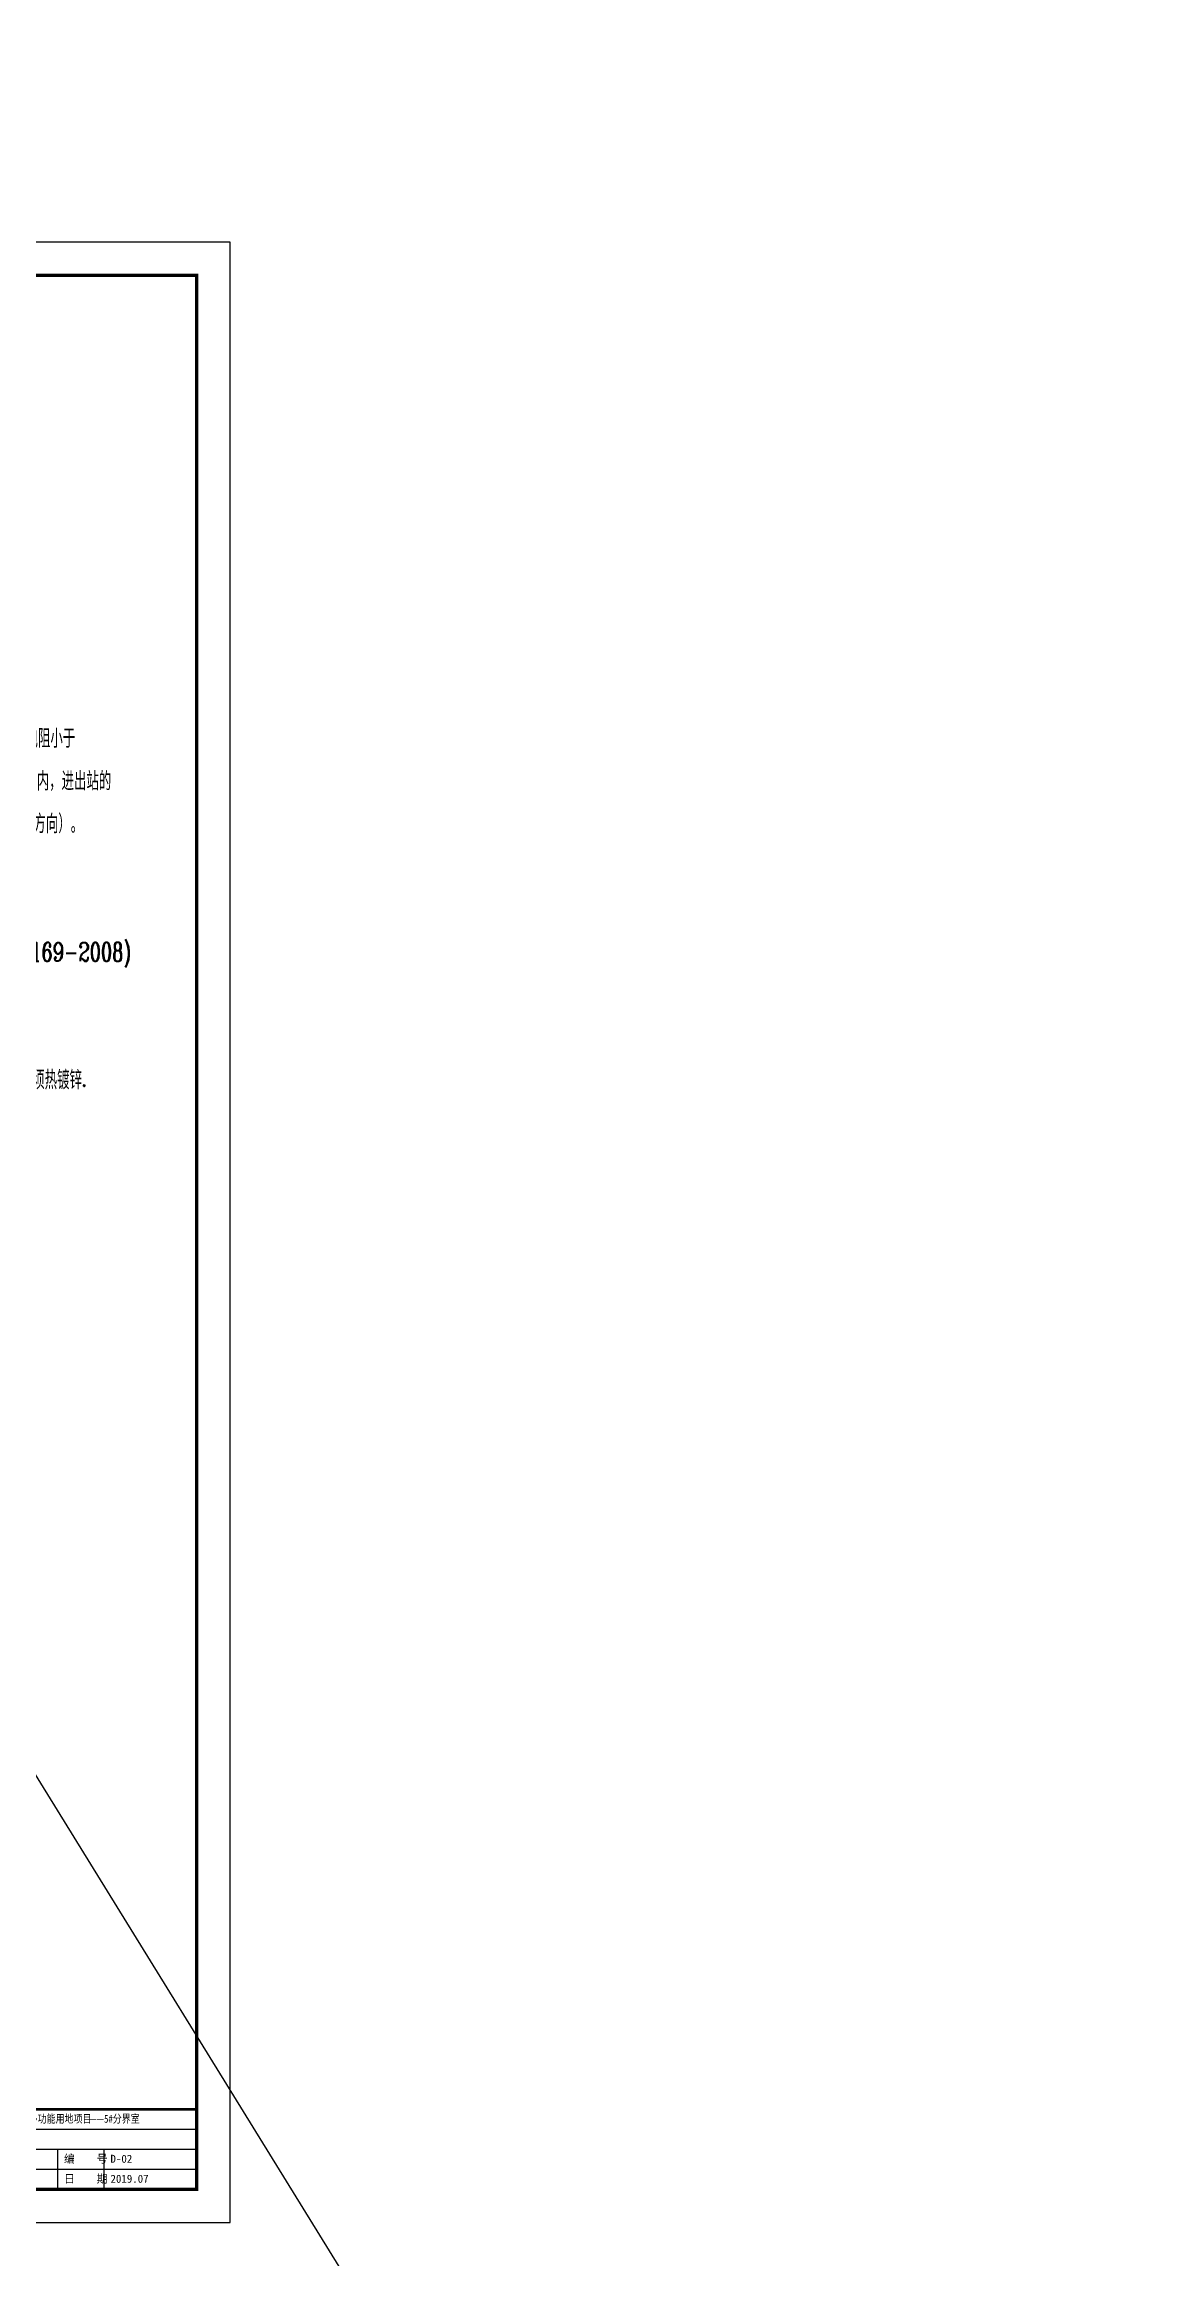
# Model space of a CAD drawing. Extents: x 115799 to 952918, y -190076 to 200966.
# Drawn here: x 936560 to 952918, y 77994 to 111188 of the extents above; entities that cross this region are included whole.
import ezdxf
from ezdxf.enums import TextEntityAlignment as Align

# ---------------------------------------------------------------- set-up
doc = ezdxf.new("R2010")
doc.units = 0
doc.header["$LTSCALE"] = 1000
doc.header["$MEASUREMENT"] = 0
doc.layers.add('00-图签', color=7, linetype='Continuous')
doc.styles.add('华文细黑', font='STXIHEI.TTF', dxfattribs={"height": 10})
doc.styles.add('长仿宋', font='complex.shx', dxfattribs={"width": 0.7, "bigfont": 'jd.shx'})

# ---------------------------------------------------------------- blocks, each defined once
blk = doc.blocks.new('trwearew')
for p, q in [((-115, 0), (-115, 24)), ((-115, 24), (0, 24)), ((-115, 24), (0, 24)), ((-115, 24), (-115, 0)), ((-95.28, 0), (-95.28, 24)), ((-115, 18), (0, 18)), ((-115, 12), (0, 12)), ((-115, 12), (0, 12)), ((-41.7, 12), (-41.7, 0)), ((-27.69, 0), (-27.69, 12)), ((-115, 6), (0, 6))]:
    blk.add_line(p, q)
at = {"const_width": 0.8}
blk.add_lwpolyline([(0, 24), (-158.81, 24), (-158.81, 0)], dxfattribs=at)
at = {"style": '华文细黑'}
for s, p in [('工程名称', (-111.43, 22.35)), ('设计单位', (-111.43, 16.35)), ('华通设计顾问工程有限公司', (-93.05, 16.35)), ('专业名称', (-111.43, 10.35)), ('编    号', (-39.78, 10.35)), ('图        名', (-111.43, 4.35)), ('日    期', (-39.78, 4.35))]:
    blk.add_text(s, height=2.4, dxfattribs=at).set_placement(p, align=Align.TOP_LEFT)
at = {"insert": (-136.76, 11.67), "char_height": 5, "width": 58.4895, "attachment_point": 5, "style": '华文细黑'}
blk.add_mtext('图纸会审附图', dxfattribs=at)

msp = doc.modelspace()

# ---------------------------------------------------------------- linework, layer by layer
msp.add_line((873029.5, 187956), (952917.5, 58510))
at = {"layer": '00-图签'}
msp.add_lwpolyline([(939344.5, 78521), (939344.5, 108221), (886794.5, 108221), (886794.5, 78521)], close=True, dxfattribs=at)
at = {"layer": '00-图签', "const_width": 50}
msp.add_lwpolyline([(938844.5, 79021), (938844.5, 107721), (888044.5, 107721), (888044.5, 79021)], close=True, dxfattribs=at)

# ---------------------------------------------------------------- block references
at = {"xscale": 50, "yscale": 50, "zscale": 50}
msp.add_blockref('trwearew', (938844.5, 79021), dxfattribs=at)

# ---------------------------------------------------------------- texts
at = {"color": 4, "style": '华文细黑', "width": 0.8}
msp.add_text('通州区台湖镇104、109地块F3其他类多功能用地项目', height=120, dxfattribs=at).set_placement((934191.8, 80138.4), align=Align.TOP_LEFT)
at = {"color": 2, "style": '华文细黑', "width": 0.8}
msp.add_text('——5#分界室', height=120, dxfattribs=at).set_placement((937222.6, 80138.4), align=Align.TOP_LEFT)
at = {"color": 2, "style": '华文细黑'}
for s, p in [('D-02', (937552.3, 79538.4)), ('2019.07', (937552.3, 79238.4))]:
    msp.add_text(s, height=120, dxfattribs=at).set_placement(p, align=Align.TOP_LEFT)
at = {"insert": (929340.7, 101557.5), "char_height": 280, "width": 8501.833, "attachment_point": 1, "line_spacing_factor": 1.371429, "style": '长仿宋'}
msp.add_mtext('说明:\\P1.配电室可利用建筑物综合地网，采用等电位接地方式接地。当建筑物综合地网接地电阻小于\\P0.5欧姆时，入楼配电室的低压工作接地网与保护接地网可共同接于建筑物综合地线网内，进出站的\\P金属管道均应做总等电位联结。室内接地网与建筑物结构主筋连接点不少于4点（不同方向）。\\P2.室内地线网在电缆夹层内沿墙距夹层顶板300毫米敷设。 \\P3.接地网干线，引线的连接交叉等部位应焊接牢固，并做防腐处理。\\P4.地线的敷设及焊接必须符合“电气装置安装工程接地装置施工及验收规范”(GB50169-2008)中有关接地部分的规定。\\P5.所有电缆支架均用50×5扁钢相连并与接地网干线焊接。\\P6.配电室内预留实验端子4个，上面打Φ12孔，并配有M10螺栓。全部接地材料均须热镀锌.', dxfattribs=at)

doc.saveas('drawing.dxf')
